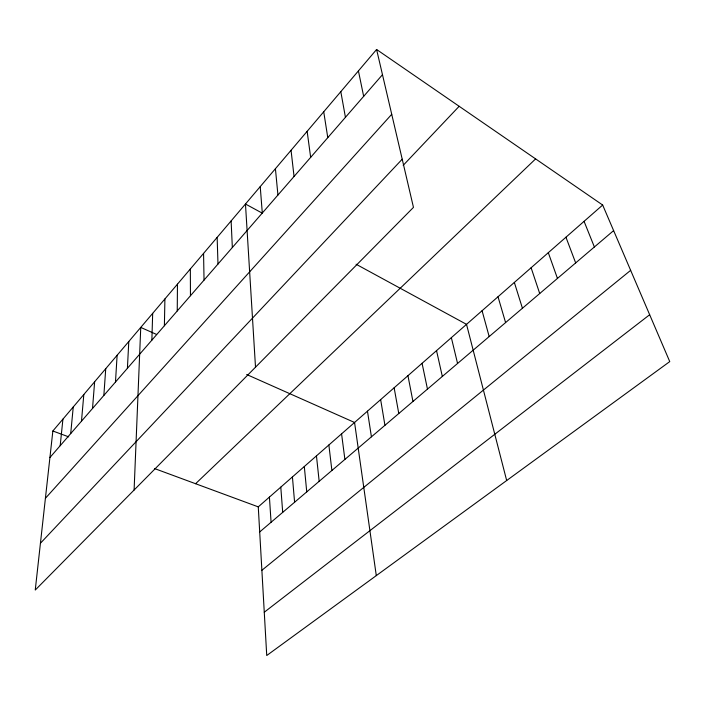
<?xml version="1.0" encoding="UTF-8"?>
<svg xmlns="http://www.w3.org/2000/svg" width="705" height="705" viewBox="0 0 705 705"><rect width="100%" height="100%" fill="white"/><g stroke="black" fill="none" stroke-linecap="round" stroke-linejoin="round"><path stroke-width="1.06" d="M177.246 310.94L177.457 284.168M164.388 325.745L164.908 298.955M151.866 340.162L152.677 313.364M134.1 490.028L140.753 327.42L156.589 334.452M127.411 368.31L128.786 341.528M115.479 382.039L117.118 355.276M103.855 395.426L105.741 368.689M92.522 408.468L94.637 381.766M81.48 421.185L83.816 394.527M70.703 433.593L73.249 406.979M60.181 445.701L62.93 419.131M52.857 431.002L35.25 590.041L413.465 207.376L376.593 49.482L52.857 431.002L68.702 436.853M49.923 457.51L382.48 74.686M45.411 498.294L391.733 114.298M40.432 543.247L402.22 159.198M403.189 165.358L459.158 106.296M195.585 483.718L535.615 158.898M602.669 205.04L669.75 361.594L266.737 655.518L258.268 506.869L602.669 205.04L376.593 49.482M259.696 531.949L613.623 230.606M261.881 570.283L630.649 270.341M264.269 612.222L649.666 314.73M154.606 468.587L258.268 506.869M246.68 374.505L354.562 422.48L376.294 575.615M262.41 213.236L245.472 204.018L255.51 367.182M356.095 264.243L466.525 324.353L506.675 480.519M584.066 221.344L594.385 246.988M565.948 237.224L575.668 262.921M548.305 252.69L557.452 278.431M531.112 267.75L539.713 293.536M514.35 282.441L522.431 308.252M498.012 296.761L505.591 322.59M482.079 310.729L489.173 336.567M451.35 337.651L457.563 363.48M436.536 350.632L442.326 376.452M422.075 363.313L427.468 389.107M358.422 70.905L363.665 96.347M407.948 375.695L412.954 401.462M340.806 91.659L345.441 117.321M394.139 387.794L398.783 413.527M380.647 399.62L384.939 425.309M323.727 111.795L327.781 137.651M367.464 411.174L371.42 436.827M307.142 131.333L310.658 157.365M341.572 433.857L344.895 459.413M328.874 444.987L331.888 470.482M291.05 150.297L294.055 176.479M316.457 455.871L319.171 481.303M304.313 466.516L306.745 491.887M275.417 168.724L277.937 195.029M292.425 476.933L294.593 502.233M260.233 186.622L262.295 213.033M280.793 487.129L282.705 512.35M269.416 497.104L271.081 522.255M231.117 220.929L232.342 247.525M217.149 237.382L217.986 264.04M203.569 253.395L204.036 280.105M190.341 268.984L190.456 295.73"/></g></svg>
